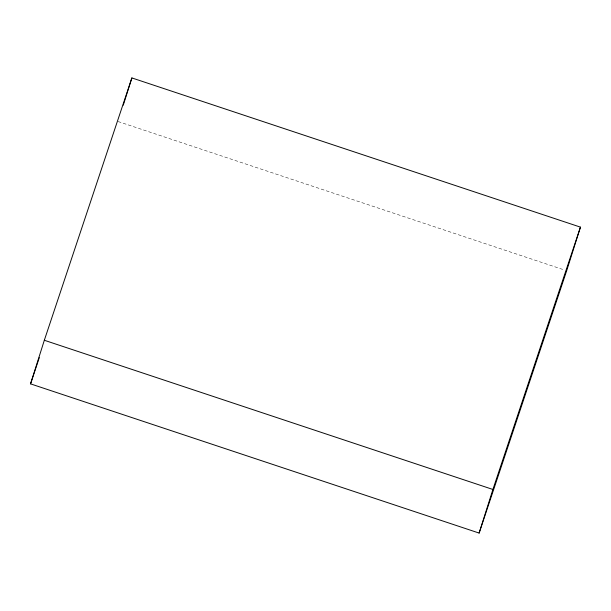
<?xml version="1.0" encoding="UTF-8"?>
<svg xmlns="http://www.w3.org/2000/svg" width="611" height="611" viewBox="0 0 611 611"><rect width="100%" height="100%" fill="white"/><g stroke="black" fill="none" stroke-linecap="round" stroke-linejoin="round"><path stroke-width="0.46" stroke-dasharray="3.06 2.29" d="M118.099 121.536L563.961 269.833"/><path stroke-width="0.92" d="M30.55 383.868L44.328 340.266L131.877 77.925L580.45 227.132L566.672 270.734L479.123 533.075L30.55 383.868L39.303 357.641M123.269 105.184L131.877 77.925M479.123 533.075L492.901 489.464L580.45 227.132M44.328 340.266L492.901 489.464"/></g></svg>
